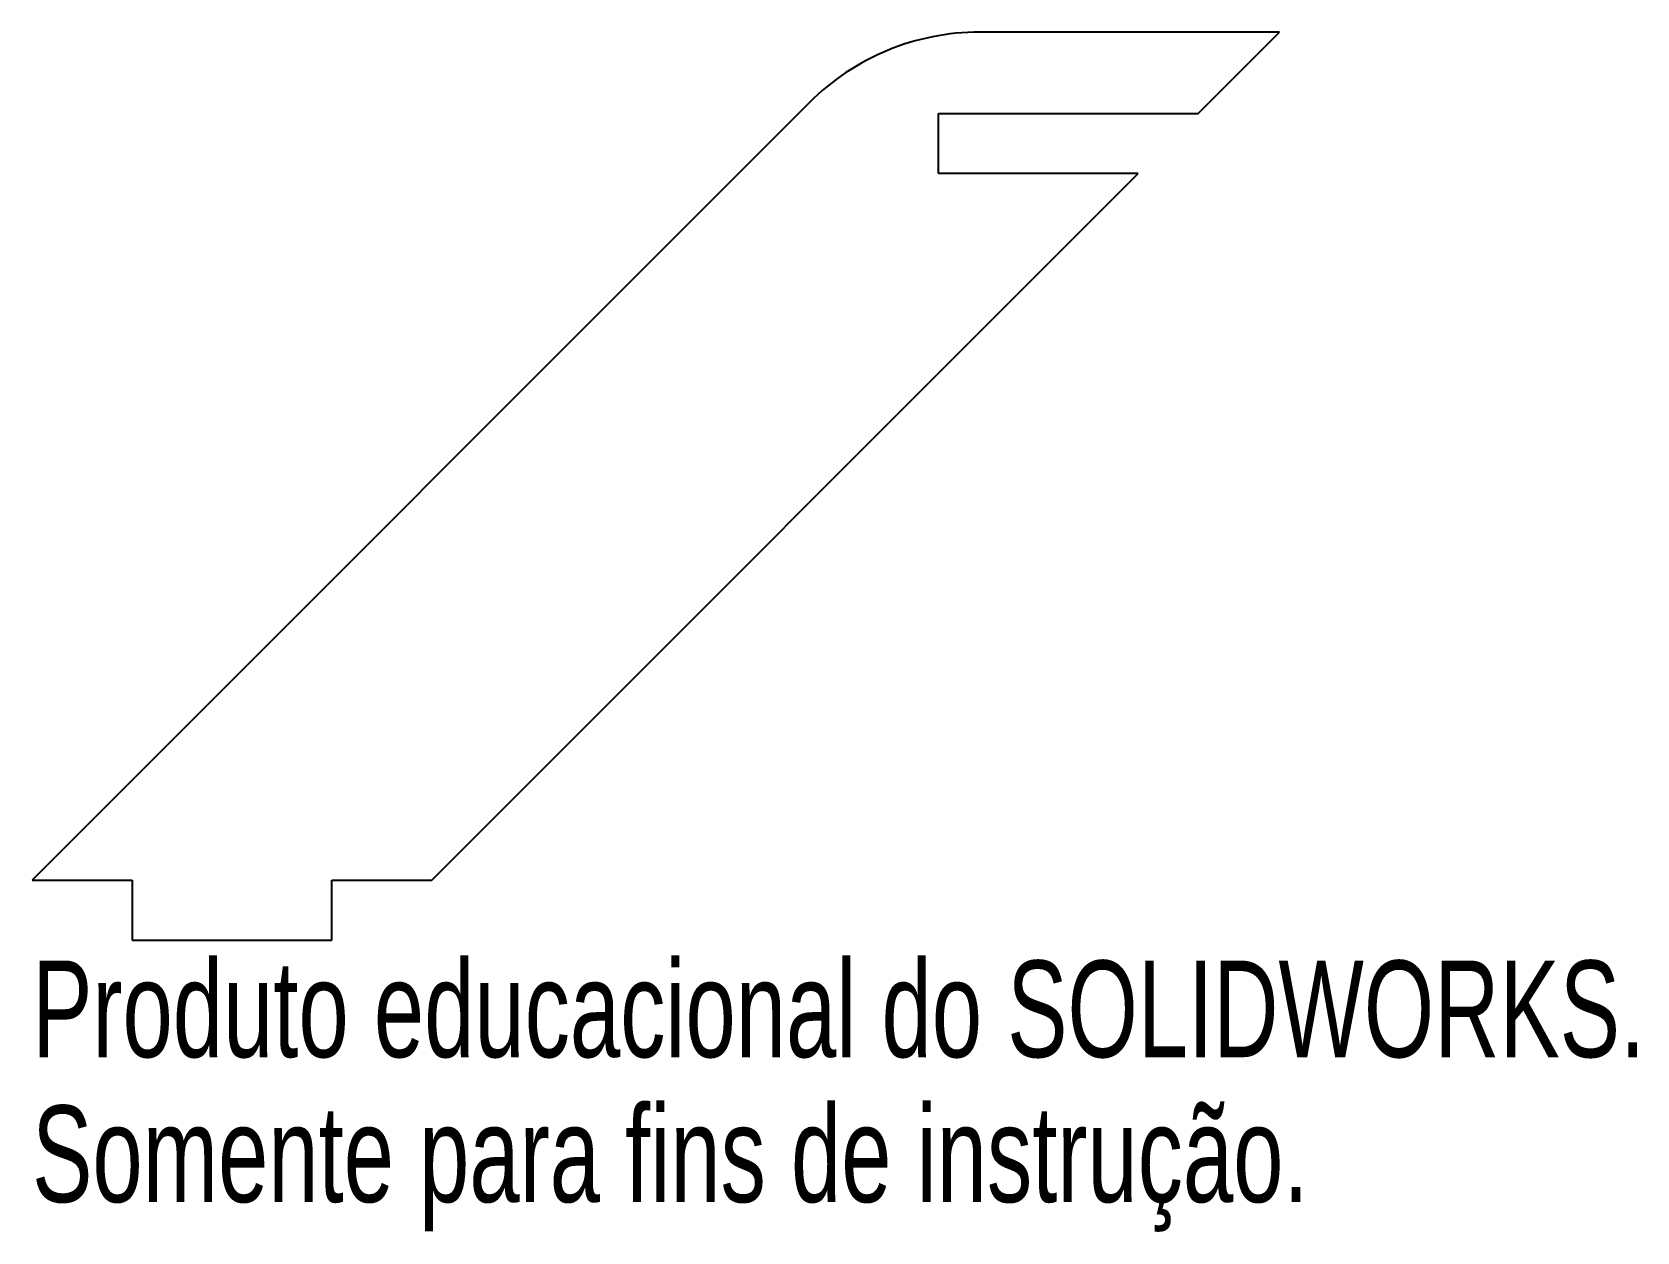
# Model space of a CAD drawing. Header units: millimetres. Extents: x -18 to 62.3, y -32.1 to 27.9.
import ezdxf

# ---------------------------------------------------------------- set-up
doc = ezdxf.new("R2010")
doc.units = ezdxf.units.MM
doc.styles.add('SLDTEXTSTYLE0', font='TXT', dxfattribs={"width": 0.7})

msp = doc.modelspace()

# ---------------------------------------------------------------- linework, layer by layer
at = {"color": 7, "linetype": 'Continuous', "lineweight": 25}
for p, q in [((44.437, 27.886), (29.437, 27.886)), ((40.366, 23.815), (44.437, 27.886)), ((20.902, 24.351), (-17.989, -14.54)), ((27.366, 23.815), (40.366, 23.815)), ((27.366, 20.815), (27.366, 23.815)), ((2.011, -14.54), (37.366, 20.815)), ((37.366, 20.815), (27.366, 20.815)), ((-17.989, -14.54), (-12.989, -14.54)), ((-12.989, -14.54), (-12.989, -17.54)), ((-2.989, -14.54), (2.011, -14.54)), ((-2.989, -17.54), (-2.989, -14.54)), ((-12.989, -17.54), (-2.989, -17.54))]:
    msp.add_line(p, q, dxfattribs=at)
msp.add_arc((29.437, 15.815), 12.071, 90, 135, dxfattribs=at)

# ---------------------------------------------------------------- texts
at = {"color": 7, "linetype": 'Continuous', "char_height": 4.83362, "attachment_point": 1, "style": 'SLDTEXTSTYLE0'}
for s, insert in [('Produto educacional do SOLIDWORKS.', (-17.989, -18.56)), ('Somente para fins de instrução.', (-17.989, -25.81))]:
    msp.add_mtext(s, dxfattribs=dict(at, insert=insert))

doc.saveas('drawing.dxf')
